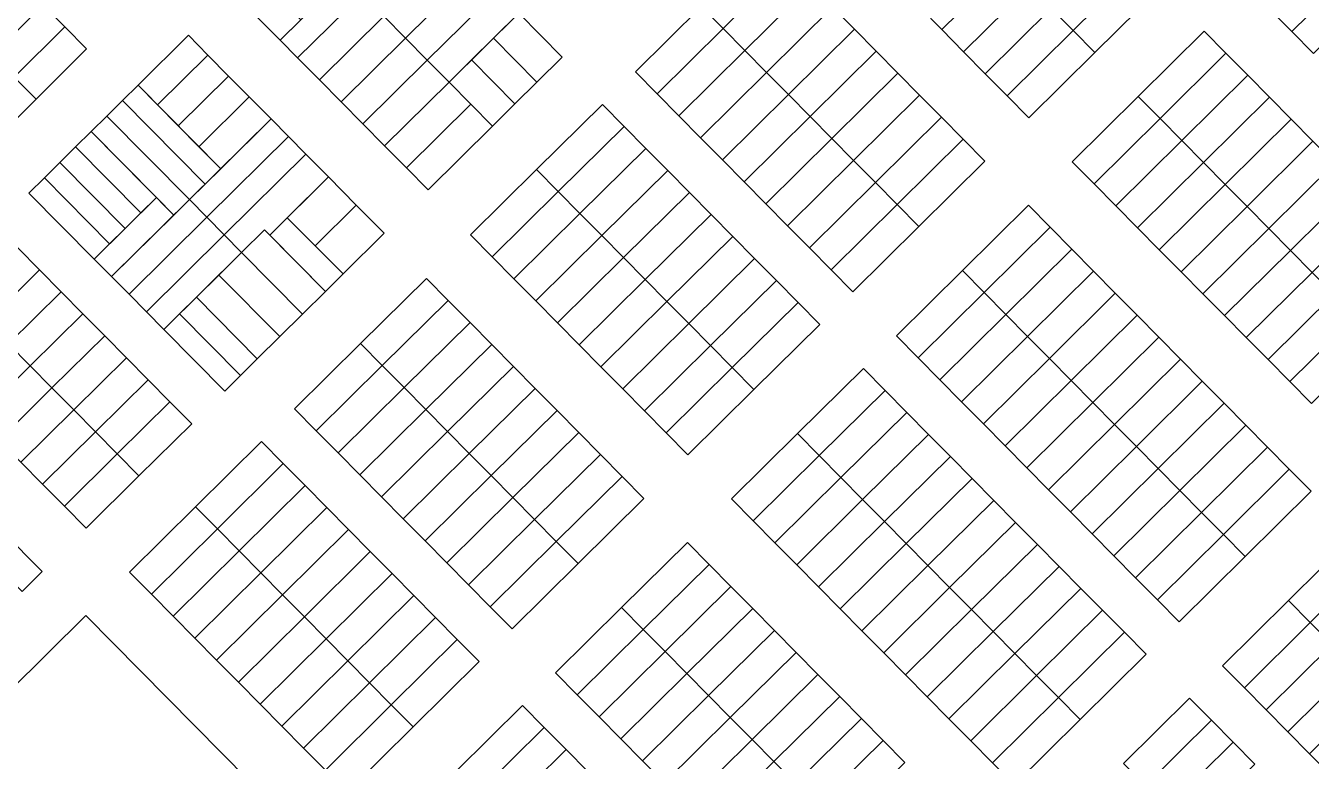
# Model space of a CAD drawing. Header units: metres. Extents: x 5590187 to 5598444, y 6961268 to 6971080.
# Drawn here: x 5596526.2 to 5596941.9, y 6966834.6 to 6967072.3 of the extents above; entities that cross this region are included whole.
import ezdxf

# ---------------------------------------------------------------- set-up
doc = ezdxf.new("R2010")
doc.units = ezdxf.units.M
doc.layers.add('zz_catastro_fontana', color=7, linetype='Continuous')

msp = doc.modelspace()

# ---------------------------------------------------------------- linework, layer by layer
at = {"layer": 'zz_catastro_fontana'}
for points in [[(5596766.05, 6967099.65), (5596773.08, 6967092.54), (5596751.75, 6967071.45), (5596744.72, 6967078.56), (5596766.05, 6967099.65)], [(5596836.76, 6967099.26), (5596843.79, 6967092.15), (5596822.46, 6967071.06), (5596815.43, 6967078.17), (5596836.76, 6967099.26)], [(5596879.18, 6967099.02), (5596886.22, 6967091.91), (5596864.89, 6967070.82), (5596857.85, 6967077.93), (5596879.18, 6967099.02)], [(5596928.56, 6967077.54), (5596949.89, 6967098.63), (5596956.93, 6967091.52), (5596935.59, 6967070.42), (5596928.56, 6967077.54)], [(5596642.03, 6967075.45), (5596664.57, 6967097.74), (5596671.6, 6967090.63), (5596649.06, 6967068.34), (5596642.03, 6967075.45)], [(5596649.06, 6967068.34), (5596671.6, 6967090.63), (5596678.63, 6967083.52), (5596656.09, 6967061.23), (5596649.06, 6967068.34)], [(5596773.08, 6967092.54), (5596780.11, 6967085.43), (5596758.78, 6967064.34), (5596751.75, 6967071.45), (5596773.08, 6967092.54)], [(5596843.79, 6967092.15), (5596850.82, 6967085.04), (5596829.49, 6967063.94), (5596822.46, 6967071.06), (5596843.79, 6967092.15)], [(5596886.22, 6967091.91), (5596893.25, 6967084.8), (5596871.92, 6967063.71), (5596864.89, 6967070.82), (5596886.22, 6967091.91)], [(5596935.59, 6967070.42), (5596956.93, 6967091.52), (5596963.96, 6967084.41), (5596942.63, 6967063.31), (5596935.59, 6967070.42)], [(5596593.07, 6967083.29), (5596599.68, 6967089.83), (5596615.15, 6967074.19), (5596608.54, 6967067.65), (5596593.07, 6967083.29)], [(5596608.54, 6967067.65), (5596629.37, 6967088.25), (5596635, 6967082.56), (5596614.16, 6967061.96), (5596608.54, 6967067.65)], [(5596614.16, 6967061.96), (5596635, 6967082.56), (5596642.03, 6967075.45), (5596621.19, 6967054.85), (5596614.16, 6967061.96)], [(5596656.09, 6967061.23), (5596678.63, 6967083.52), (5596685.66, 6967076.41), (5596663.12, 6967054.12), (5596656.09, 6967061.23)], [(5596780.11, 6967085.43), (5596787.14, 6967078.32), (5596765.81, 6967057.23), (5596758.78, 6967064.34), (5596780.11, 6967085.43)], [(5596850.82, 6967085.04), (5596857.85, 6967077.93), (5596836.52, 6967056.83), (5596829.49, 6967063.94), (5596850.82, 6967085.04)], [(5596531.88, 6967079.04), (5596538.91, 6967071.93), (5596522.56, 6967055.76), (5596515.52, 6967062.87), (5596531.88, 6967079.04)], [(5596744.72, 6967078.56), (5596751.75, 6967071.45), (5596730.42, 6967050.35), (5596723.39, 6967057.46), (5596744.72, 6967078.56)], [(5596787.14, 6967078.32), (5596794.18, 6967071.21), (5596772.84, 6967050.12), (5596765.81, 6967057.23), (5596787.14, 6967078.32)], [(5596857.85, 6967077.93), (5596864.89, 6967070.82), (5596843.55, 6967049.72), (5596836.52, 6967056.83), (5596857.85, 6967077.93)], [(5596621.19, 6967054.85), (5596642.03, 6967075.45), (5596649.06, 6967068.34), (5596628.23, 6967047.74), (5596621.19, 6967054.85)], [(5596677.49, 6967068.33), (5596685.66, 6967076.41), (5596699.73, 6967062.19), (5596691.55, 6967054.11), (5596677.49, 6967068.33)], [(5596538.91, 6967071.93), (5596545.94, 6967064.82), (5596529.59, 6967048.64), (5596522.56, 6967055.76), (5596538.91, 6967071.93)], [(5596751.75, 6967071.45), (5596758.78, 6967064.34), (5596737.45, 6967043.24), (5596730.42, 6967050.35), (5596751.75, 6967071.45)], [(5596794.18, 6967071.21), (5596801.21, 6967064.1), (5596779.88, 6967043.01), (5596772.84, 6967050.12), (5596794.18, 6967071.21)], [(5596864.89, 6967070.82), (5596871.92, 6967063.71), (5596850.59, 6967042.61), (5596843.55, 6967049.72), (5596864.89, 6967070.82)], [(5596885.98, 6967049.49), (5596907.31, 6967070.58), (5596914.34, 6967063.47), (5596893.01, 6967042.38), (5596885.98, 6967049.49)], [(5596562.56, 6967053.13), (5596578.85, 6967069.23), (5596585.18, 6967062.83), (5596568.89, 6967046.73), (5596562.56, 6967053.13)], [(5596628.23, 6967047.74), (5596649.06, 6967068.34), (5596656.09, 6967061.23), (5596635.26, 6967040.63), (5596628.23, 6967047.74)], [(5596670.37, 6967061.3), (5596677.49, 6967068.33), (5596691.55, 6967054.11), (5596684.44, 6967047.08), (5596670.37, 6967061.3)], [(5596568.89, 6967046.73), (5596585.18, 6967062.83), (5596591.86, 6967056.08), (5596575.57, 6967039.97), (5596568.89, 6967046.73)], [(5596635.26, 6967040.63), (5596656.09, 6967061.23), (5596663.12, 6967054.12), (5596642.29, 6967033.52), (5596635.26, 6967040.63)], [(5596663.12, 6967054.12), (5596670.37, 6967061.3), (5596684.44, 6967047.08), (5596677.19, 6967039.9), (5596663.12, 6967054.12)], [(5596758.78, 6967064.34), (5596765.81, 6967057.23), (5596744.48, 6967036.13), (5596737.45, 6967043.24), (5596758.78, 6967064.34)], [(5596801.21, 6967064.1), (5596808.24, 6967056.99), (5596786.91, 6967035.9), (5596779.88, 6967043.01), (5596801.21, 6967064.1)], [(5596893.01, 6967042.38), (5596914.34, 6967063.47), (5596921.37, 6967056.36), (5596900.04, 6967035.27), (5596893.01, 6967042.38)], [(5596765.81, 6967057.23), (5596772.84, 6967050.12), (5596751.51, 6967029.02), (5596744.48, 6967036.13), (5596765.81, 6967057.23)], [(5596808.24, 6967056.99), (5596815.27, 6967049.88), (5596793.94, 6967028.79), (5596786.91, 6967035.9), (5596808.24, 6967056.99)], [(5596522.56, 6967055.76), (5596529.59, 6967048.64), (5596513.23, 6967032.47), (5596506.2, 6967039.58), (5596522.56, 6967055.76)], [(5596557.52, 6967048.14), (5596562.56, 6967053.13), (5596589.28, 6967026.11), (5596584.24, 6967021.12), (5596557.52, 6967048.14)], [(5596575.57, 6967039.97), (5596591.86, 6967056.08), (5596598.54, 6967049.32), (5596582.25, 6967033.22), (5596575.57, 6967039.97)], [(5596642.29, 6967033.52), (5596663.12, 6967054.12), (5596670.15, 6967047.01), (5596649.32, 6967026.41), (5596642.29, 6967033.52)], [(5596900.04, 6967035.27), (5596921.37, 6967056.36), (5596928.41, 6967049.25), (5596907.07, 6967028.16), (5596900.04, 6967035.27)], [(5596582.25, 6967033.22), (5596598.54, 6967049.32), (5596605.57, 6967042.21), (5596589.28, 6967026.11), (5596582.25, 6967033.22)], [(5596772.84, 6967050.12), (5596779.88, 6967043.01), (5596758.55, 6967021.91), (5596751.51, 6967029.02), (5596772.84, 6967050.12)], [(5596815.27, 6967049.88), (5596822.3, 6967042.77), (5596800.97, 6967021.68), (5596793.94, 6967028.79), (5596815.27, 6967049.88)], [(5596864.65, 6967028.39), (5596885.98, 6967049.49), (5596893.01, 6967042.38), (5596871.68, 6967021.28), (5596864.65, 6967028.39)], [(5596907.07, 6967028.16), (5596928.41, 6967049.25), (5596935.44, 6967042.14), (5596914.11, 6967021.05), (5596907.07, 6967028.16)], [(5596552.47, 6967043.14), (5596557.52, 6967048.14), (5596584.24, 6967021.12), (5596579.19, 6967016.12), (5596552.47, 6967043.14)], [(5596649.32, 6967026.41), (5596670.15, 6967047.01), (5596677.19, 6967039.9), (5596656.35, 6967019.3), (5596649.32, 6967026.41)], [(5596712.72, 6967046.92), (5596719.75, 6967039.81), (5596698.42, 6967018.71), (5596691.39, 6967025.82), (5596712.72, 6967046.92)], [(5596547.42, 6967038.15), (5596552.47, 6967043.14), (5596579.19, 6967016.12), (5596574.14, 6967011.13), (5596547.42, 6967038.15)], [(5596579.19, 6967016.12), (5596605.57, 6967042.21), (5596611.19, 6967036.52), (5596584.81, 6967010.44), (5596579.19, 6967016.12)], [(5596779.88, 6967043.01), (5596786.91, 6967035.9), (5596765.58, 6967014.8), (5596758.55, 6967021.91), (5596779.88, 6967043.01)], [(5596822.3, 6967042.77), (5596829.33, 6967035.66), (5596808, 6967014.57), (5596800.97, 6967021.68), (5596822.3, 6967042.77)], [(5596871.68, 6967021.28), (5596893.01, 6967042.38), (5596900.04, 6967035.27), (5596878.71, 6967014.17), (5596871.68, 6967021.28)], [(5596914.11, 6967021.05), (5596935.44, 6967042.14), (5596942.47, 6967035.03), (5596921.14, 6967013.94), (5596914.11, 6967021.05)], [(5596542.37, 6967033.16), (5596547.42, 6967038.15), (5596568.51, 6967016.82), (5596563.47, 6967011.83), (5596542.37, 6967033.16)], [(5596584.81, 6967010.44), (5596611.19, 6967036.52), (5596616.82, 6967030.83), (5596590.44, 6967004.75), (5596584.81, 6967010.44)], [(5596719.75, 6967039.81), (5596726.78, 6967032.7), (5596705.45, 6967011.6), (5596698.42, 6967018.71), (5596719.75, 6967039.81)], [(5596537.32, 6967028.17), (5596542.37, 6967033.16), (5596563.47, 6967011.83), (5596558.42, 6967006.84), (5596537.32, 6967028.17)], [(5596726.78, 6967032.7), (5596733.82, 6967025.59), (5596712.49, 6967004.49), (5596705.45, 6967011.6), (5596726.78, 6967032.7)], [(5596786.91, 6967035.9), (5596793.94, 6967028.79), (5596772.61, 6967007.69), (5596765.58, 6967014.8), (5596786.91, 6967035.9)], [(5596829.33, 6967035.66), (5596836.37, 6967028.55), (5596815.03, 6967007.46), (5596808, 6967014.57), (5596829.33, 6967035.66)], [(5596878.71, 6967014.17), (5596900.04, 6967035.27), (5596907.07, 6967028.16), (5596885.74, 6967007.06), (5596878.71, 6967014.17)], [(5596921.14, 6967013.94), (5596942.47, 6967035.03), (5596949.5, 6967027.92), (5596928.17, 6967006.83), (5596921.14, 6967013.94)], [(5596532.27, 6967023.17), (5596537.32, 6967028.17), (5596558.42, 6967006.84), (5596553.37, 6967001.84), (5596532.27, 6967023.17)], [(5596624.13, 6967023.44), (5596605.15, 6967004.67), (5596603.46, 6967006.37), (5596596.06, 6966999.06), (5596590.44, 6967004.75), (5596616.82, 6967030.83), (5596624.13, 6967023.44)], [(5596793.94, 6967028.79), (5596800.97, 6967021.68), (5596779.64, 6967000.58), (5596772.61, 6967007.69), (5596793.94, 6967028.79)], [(5596885.74, 6967007.06), (5596907.07, 6967028.16), (5596914.11, 6967021.05), (5596892.78, 6966999.95), (5596885.74, 6967007.06)], [(5596928.17, 6967006.83), (5596949.5, 6967027.92), (5596956.53, 6967020.81), (5596935.2, 6966999.72), (5596928.17, 6967006.83)], [(5596691.39, 6967025.82), (5596698.42, 6967018.71), (5596677.09, 6966997.62), (5596670.06, 6967004.73), (5596691.39, 6967025.82)], [(5596733.82, 6967025.59), (5596740.85, 6967018.48), (5596719.52, 6966997.38), (5596712.49, 6967004.49), (5596733.82, 6967025.59)], [(5596527.3, 6967018.25), (5596532.27, 6967023.17), (5596553.37, 6967001.84), (5596548.39, 6966996.92), (5596527.3, 6967018.25)], [(5596633.13, 6967014.34), (5596619.83, 6967001.19), (5596610.83, 6967010.29), (5596624.13, 6967023.44), (5596633.13, 6967014.34)], [(5596800.97, 6967021.68), (5596808, 6967014.57), (5596786.67, 6966993.47), (5596779.64, 6967000.58), (5596800.97, 6967021.68)], [(5596892.78, 6966999.95), (5596914.11, 6967021.05), (5596921.14, 6967013.94), (5596899.81, 6966992.84), (5596892.78, 6966999.95)], [(5596935.2, 6966999.72), (5596956.53, 6967020.81), (5596963.56, 6967013.7), (5596942.23, 6966992.61), (5596935.2, 6966999.72)], [(5596548.39, 6966996.92), (5596568.51, 6967016.82), (5596574.14, 6967011.13), (5596554.02, 6966991.23), (5596548.39, 6966996.92)], [(5596554.02, 6966991.23), (5596579.19, 6967016.12), (5596584.81, 6967010.44), (5596559.64, 6966985.54), (5596554.02, 6966991.23)], [(5596698.42, 6967018.71), (5596705.45, 6967011.6), (5596684.12, 6966990.51), (5596677.09, 6966997.62), (5596698.42, 6967018.71)], [(5596740.85, 6967018.48), (5596747.88, 6967011.37), (5596726.55, 6966990.27), (5596719.52, 6966997.38), (5596740.85, 6967018.48)], [(5596642.13, 6967005.24), (5596628.84, 6966992.09), (5596619.83, 6967001.19), (5596633.13, 6967014.34), (5596642.13, 6967005.24)], [(5596705.45, 6967011.6), (5596712.49, 6967004.49), (5596691.15, 6966983.4), (5596684.12, 6966990.51), (5596705.45, 6967011.6)], [(5596747.88, 6967011.37), (5596754.91, 6967004.26), (5596733.58, 6966983.16), (5596726.55, 6966990.27), (5596747.88, 6967011.37)], [(5596808, 6967014.57), (5596815.03, 6967007.46), (5596793.7, 6966986.36), (5596786.67, 6966993.47), (5596808, 6967014.57)], [(5596829.1, 6966993.24), (5596850.43, 6967014.33), (5596857.46, 6967007.22), (5596836.13, 6966986.12), (5596829.1, 6966993.24)], [(5596899.81, 6966992.84), (5596921.14, 6967013.94), (5596928.17, 6967006.83), (5596906.84, 6966985.73), (5596899.81, 6966992.84)], [(5596559.64, 6966985.54), (5596584.81, 6967010.44), (5596590.44, 6967004.75), (5596565.27, 6966979.86), (5596559.64, 6966985.54)], [(5596610.83, 6967010.29), (5596628.84, 6966992.09), (5596623.15, 6966986.46), (5596605.15, 6967004.67), (5596610.83, 6967010.29)], [(5596836.13, 6966986.12), (5596857.46, 6967007.22), (5596864.49, 6967000.11), (5596843.16, 6966979.01), (5596836.13, 6966986.12)], [(5596565.27, 6966979.86), (5596590.44, 6967004.75), (5596596.06, 6966999.06), (5596570.89, 6966974.17), (5596565.27, 6966979.86)], [(5596596.06, 6966999.06), (5596603.46, 6967006.37), (5596623.15, 6966986.46), (5596615.75, 6966979.15), (5596596.06, 6966999.06)], [(5596712.49, 6967004.49), (5596719.52, 6966997.38), (5596698.19, 6966976.29), (5596691.15, 6966983.4), (5596712.49, 6967004.49)], [(5596754.91, 6967004.26), (5596761.94, 6966997.15), (5596740.61, 6966976.05), (5596733.58, 6966983.16), (5596754.91, 6967004.26)], [(5596906.84, 6966985.73), (5596928.17, 6967006.83), (5596935.2, 6966999.72), (5596913.87, 6966978.62), (5596906.84, 6966985.73)], [(5596506.6, 6966983.72), (5596523.66, 6967000.59), (5596530.69, 6966993.48), (5596513.63, 6966976.61), (5596506.6, 6966983.72)], [(5596588.67, 6966991.75), (5596596.06, 6966999.06), (5596615.75, 6966979.15), (5596608.36, 6966971.84), (5596588.67, 6966991.75)], [(5596843.16, 6966979.01), (5596864.49, 6967000.11), (5596871.52, 6966993), (5596850.19, 6966971.9), (5596843.16, 6966979.01)], [(5596913.87, 6966978.62), (5596935.2, 6966999.72), (5596942.23, 6966992.61), (5596920.9, 6966971.51), (5596913.87, 6966978.62)], [(5596719.52, 6966997.38), (5596726.55, 6966990.27), (5596705.22, 6966969.18), (5596698.19, 6966976.29), (5596719.52, 6966997.38)], [(5596761.94, 6966997.15), (5596768.97, 6966990.03), (5596747.64, 6966968.94), (5596740.61, 6966976.05), (5596761.94, 6966997.15)], [(5596513.63, 6966976.61), (5596530.69, 6966993.48), (5596537.73, 6966986.37), (5596520.66, 6966969.5), (5596513.63, 6966976.61)], [(5596581.42, 6966984.57), (5596588.67, 6966991.75), (5596608.36, 6966971.84), (5596601.1, 6966964.67), (5596581.42, 6966984.57)], [(5596655.84, 6966990.66), (5596662.87, 6966983.55), (5596641.54, 6966962.46), (5596634.51, 6966969.57), (5596655.84, 6966990.66)], [(5596807.77, 6966972.14), (5596829.1, 6966993.24), (5596836.13, 6966986.12), (5596814.8, 6966965.03), (5596807.77, 6966972.14)], [(5596850.19, 6966971.9), (5596871.52, 6966993), (5596878.55, 6966985.89), (5596857.22, 6966964.79), (5596850.19, 6966971.9)], [(5596920.9, 6966971.51), (5596942.23, 6966992.61), (5596949.26, 6966985.49), (5596927.93, 6966964.4), (5596920.9, 6966971.51)], [(5596520.66, 6966969.5), (5596537.73, 6966986.37), (5596544.76, 6966979.26), (5596527.69, 6966962.39), (5596520.66, 6966969.5)], [(5596726.55, 6966990.27), (5596733.58, 6966983.16), (5596712.25, 6966962.07), (5596705.22, 6966969.18), (5596726.55, 6966990.27)], [(5596768.97, 6966990.03), (5596776.01, 6966982.92), (5596754.67, 6966961.83), (5596747.64, 6966968.94), (5596768.97, 6966990.03)], [(5596576.01, 6966979.23), (5596581.42, 6966984.57), (5596601.1, 6966964.67), (5596595.7, 6966959.32), (5596576.01, 6966979.23)], [(5596662.87, 6966983.55), (5596669.9, 6966976.44), (5596648.57, 6966955.35), (5596641.54, 6966962.46), (5596662.87, 6966983.55)], [(5596733.58, 6966983.16), (5596740.61, 6966976.05), (5596719.28, 6966954.96), (5596712.25, 6966962.07), (5596733.58, 6966983.16)], [(5596776.01, 6966982.92), (5596783.04, 6966975.81), (5596761.71, 6966954.72), (5596754.67, 6966961.83), (5596776.01, 6966982.92)], [(5596814.8, 6966965.03), (5596836.13, 6966986.12), (5596843.16, 6966979.01), (5596821.83, 6966957.92), (5596814.8, 6966965.03)], [(5596857.22, 6966964.79), (5596878.55, 6966985.89), (5596885.59, 6966978.78), (5596864.26, 6966957.68), (5596857.22, 6966964.79)], [(5596927.93, 6966964.4), (5596949.26, 6966985.49), (5596956.3, 6966978.38), (5596934.96, 6966957.29), (5596927.93, 6966964.4)], [(5596527.69, 6966962.39), (5596544.76, 6966979.26), (5596551.79, 6966972.15), (5596534.72, 6966955.28), (5596527.69, 6966962.39)], [(5596570.89, 6966974.17), (5596576.01, 6966979.23), (5596595.7, 6966959.32), (5596590.58, 6966954.26), (5596570.89, 6966974.17)], [(5596821.83, 6966957.92), (5596843.16, 6966979.01), (5596850.19, 6966971.9), (5596828.86, 6966950.81), (5596821.83, 6966957.92)], [(5596864.26, 6966957.68), (5596885.59, 6966978.78), (5596892.62, 6966971.67), (5596871.29, 6966950.57), (5596864.26, 6966957.68)], [(5596934.96, 6966957.29), (5596956.3, 6966978.38), (5596963.33, 6966971.27), (5596942, 6966950.18), (5596934.96, 6966957.29)], [(5596669.9, 6966976.44), (5596676.93, 6966969.33), (5596655.6, 6966948.24), (5596648.57, 6966955.35), (5596669.9, 6966976.44)], [(5596740.61, 6966976.05), (5596747.64, 6966968.94), (5596726.31, 6966947.85), (5596719.28, 6966954.96), (5596740.61, 6966976.05)], [(5596534.72, 6966955.28), (5596551.79, 6966972.15), (5596558.82, 6966965.04), (5596541.76, 6966948.17), (5596534.72, 6966955.28)], [(5596828.86, 6966950.81), (5596850.19, 6966971.9), (5596857.22, 6966964.79), (5596835.89, 6966943.7), (5596828.86, 6966950.81)], [(5596871.29, 6966950.57), (5596892.62, 6966971.67), (5596899.65, 6966964.56), (5596878.32, 6966943.46), (5596871.29, 6966950.57)], [(5596503.6, 6966952.62), (5596520.66, 6966969.5), (5596527.69, 6966962.39), (5596510.63, 6966945.51), (5596503.6, 6966952.62)], [(5596634.51, 6966969.57), (5596641.54, 6966962.46), (5596620.21, 6966941.37), (5596613.18, 6966948.48), (5596634.51, 6966969.57)], [(5596676.93, 6966969.33), (5596683.97, 6966962.22), (5596662.63, 6966941.13), (5596655.6, 6966948.24), (5596676.93, 6966969.33)], [(5596747.64, 6966968.94), (5596754.67, 6966961.83), (5596733.34, 6966940.73), (5596726.31, 6966947.85), (5596747.64, 6966968.94)], [(5596510.63, 6966945.51), (5596527.69, 6966962.39), (5596534.72, 6966955.28), (5596517.66, 6966938.4), (5596510.63, 6966945.51)], [(5596541.76, 6966948.17), (5596558.82, 6966965.04), (5596565.85, 6966957.93), (5596548.79, 6966941.06), (5596541.76, 6966948.17)], [(5596641.54, 6966962.46), (5596648.57, 6966955.35), (5596627.24, 6966934.25), (5596620.21, 6966941.37), (5596641.54, 6966962.46)], [(5596683.97, 6966962.22), (5596691, 6966955.11), (5596669.67, 6966934.02), (5596662.63, 6966941.13), (5596683.97, 6966962.22)], [(5596754.67, 6966961.83), (5596761.71, 6966954.72), (5596740.38, 6966933.62), (5596733.34, 6966940.73), (5596754.67, 6966961.83)], [(5596775.77, 6966940.5), (5596797.1, 6966961.59), (5596804.13, 6966954.48), (5596782.8, 6966933.39), (5596775.77, 6966940.5)], [(5596835.89, 6966943.7), (5596857.22, 6966964.79), (5596864.26, 6966957.68), (5596842.92, 6966936.59), (5596835.89, 6966943.7)], [(5596878.32, 6966943.46), (5596899.65, 6966964.56), (5596906.68, 6966957.45), (5596885.35, 6966936.35), (5596878.32, 6966943.46)], [(5596548.79, 6966941.06), (5596565.85, 6966957.93), (5596572.88, 6966950.82), (5596555.82, 6966933.95), (5596548.79, 6966941.06)], [(5596842.92, 6966936.59), (5596864.26, 6966957.68), (5596871.29, 6966950.57), (5596849.96, 6966929.48), (5596842.92, 6966936.59)], [(5596885.35, 6966936.35), (5596906.68, 6966957.45), (5596913.71, 6966950.34), (5596892.38, 6966929.24), (5596885.35, 6966936.35)], [(5596517.66, 6966938.4), (5596534.72, 6966955.28), (5596541.76, 6966948.17), (5596524.69, 6966931.29), (5596517.66, 6966938.4)], [(5596648.57, 6966955.35), (5596655.6, 6966948.24), (5596634.27, 6966927.14), (5596627.24, 6966934.25), (5596648.57, 6966955.35)], [(5596691, 6966955.11), (5596698.03, 6966948), (5596676.7, 6966926.91), (5596669.67, 6966934.02), (5596691, 6966955.11)], [(5596782.8, 6966933.39), (5596804.13, 6966954.48), (5596811.16, 6966947.37), (5596789.83, 6966926.28), (5596782.8, 6966933.39)], [(5596555.82, 6966933.95), (5596572.88, 6966950.82), (5596579.92, 6966943.71), (5596562.85, 6966926.84), (5596555.82, 6966933.95)], [(5596849.96, 6966929.48), (5596871.29, 6966950.57), (5596878.32, 6966943.46), (5596856.99, 6966922.37), (5596849.96, 6966929.48)], [(5596892.38, 6966929.24), (5596913.71, 6966950.34), (5596920.74, 6966943.23), (5596899.41, 6966922.13), (5596892.38, 6966929.24)], [(5596524.69, 6966931.29), (5596541.76, 6966948.17), (5596548.79, 6966941.06), (5596531.72, 6966924.18), (5596524.69, 6966931.29)], [(5596655.6, 6966948.24), (5596662.63, 6966941.13), (5596641.3, 6966920.03), (5596634.27, 6966927.14), (5596655.6, 6966948.24)], [(5596698.03, 6966948), (5596705.06, 6966940.89), (5596683.73, 6966919.8), (5596676.7, 6966926.91), (5596698.03, 6966948)], [(5596789.83, 6966926.28), (5596811.16, 6966947.37), (5596818.2, 6966940.26), (5596796.86, 6966919.17), (5596789.83, 6966926.28)], [(5596531.72, 6966924.18), (5596548.79, 6966941.06), (5596555.82, 6966933.95), (5596538.75, 6966917.07), (5596531.72, 6966924.18)], [(5596662.63, 6966941.13), (5596669.67, 6966934.02), (5596648.33, 6966912.92), (5596641.3, 6966920.03), (5596662.63, 6966941.13)], [(5596705.06, 6966940.89), (5596712.09, 6966933.78), (5596690.76, 6966912.69), (5596683.73, 6966919.8), (5596705.06, 6966940.89)], [(5596856.99, 6966922.37), (5596878.32, 6966943.46), (5596885.35, 6966936.35), (5596864.02, 6966915.26), (5596856.99, 6966922.37)], [(5596899.41, 6966922.13), (5596920.74, 6966943.23), (5596927.78, 6966936.12), (5596906.44, 6966915.02), (5596899.41, 6966922.13)], [(5596602.51, 6966937.93), (5596609.54, 6966930.82), (5596588.21, 6966909.72), (5596581.18, 6966916.83), (5596602.51, 6966937.93)], [(5596754.44, 6966919.4), (5596775.77, 6966940.5), (5596782.8, 6966933.39), (5596761.47, 6966912.29), (5596754.44, 6966919.4)], [(5596796.86, 6966919.17), (5596818.2, 6966940.26), (5596825.23, 6966933.15), (5596803.9, 6966912.06), (5596796.86, 6966919.17)], [(5596538.75, 6966917.07), (5596555.82, 6966933.95), (5596562.85, 6966926.84), (5596545.79, 6966909.96), (5596538.75, 6966917.07)], [(5596669.67, 6966934.02), (5596676.7, 6966926.91), (5596655.37, 6966905.81), (5596648.33, 6966912.92), (5596669.67, 6966934.02)], [(5596712.09, 6966933.78), (5596719.12, 6966926.67), (5596697.79, 6966905.58), (5596690.76, 6966912.69), (5596712.09, 6966933.78)], [(5596761.47, 6966912.29), (5596782.8, 6966933.39), (5596789.83, 6966926.28), (5596768.5, 6966905.18), (5596761.47, 6966912.29)], [(5596803.9, 6966912.06), (5596825.23, 6966933.15), (5596832.26, 6966926.04), (5596810.93, 6966904.95), (5596803.9, 6966912.06)], [(5596864.02, 6966915.26), (5596885.35, 6966936.35), (5596892.38, 6966929.24), (5596871.05, 6966908.15), (5596864.02, 6966915.26)], [(5596906.44, 6966915.02), (5596927.78, 6966936.12), (5596934.81, 6966929.01), (5596913.48, 6966907.91), (5596906.44, 6966915.02)], [(5596609.54, 6966930.82), (5596616.57, 6966923.71), (5596595.24, 6966902.61), (5596588.21, 6966909.72), (5596609.54, 6966930.82)], [(5596871.05, 6966908.15), (5596892.38, 6966929.24), (5596899.41, 6966922.13), (5596878.08, 6966901.04), (5596871.05, 6966908.15)], [(5596913.48, 6966907.91), (5596934.81, 6966929.01), (5596941.84, 6966921.9), (5596920.51, 6966900.8), (5596913.48, 6966907.91)], [(5596676.7, 6966926.91), (5596683.73, 6966919.8), (5596662.4, 6966898.7), (5596655.37, 6966905.81), (5596676.7, 6966926.91)], [(5596719.12, 6966926.67), (5596726.15, 6966919.56), (5596704.82, 6966898.47), (5596697.79, 6966905.58), (5596719.12, 6966926.67)], [(5596768.5, 6966905.18), (5596789.83, 6966926.28), (5596796.86, 6966919.17), (5596775.53, 6966898.07), (5596768.5, 6966905.18)], [(5596810.93, 6966904.95), (5596832.26, 6966926.04), (5596839.29, 6966918.93), (5596817.96, 6966897.84), (5596810.93, 6966904.95)], [(5596616.57, 6966923.71), (5596623.61, 6966916.6), (5596602.28, 6966895.5), (5596595.24, 6966902.61), (5596616.57, 6966923.71)], [(5596683.73, 6966919.8), (5596690.76, 6966912.69), (5596669.43, 6966891.59), (5596662.4, 6966898.7), (5596683.73, 6966919.8)], [(5596878.08, 6966901.04), (5596899.41, 6966922.13), (5596906.44, 6966915.02), (5596885.11, 6966893.93), (5596878.08, 6966901.04)], [(5596581.18, 6966916.83), (5596588.21, 6966909.72), (5596566.88, 6966888.63), (5596559.85, 6966895.74), (5596581.18, 6966916.83)], [(5596623.61, 6966916.6), (5596630.64, 6966909.49), (5596609.31, 6966888.39), (5596602.28, 6966895.5), (5596623.61, 6966916.6)], [(5596775.53, 6966898.07), (5596796.86, 6966919.17), (5596803.9, 6966912.06), (5596782.56, 6966890.96), (5596775.53, 6966898.07)], [(5596817.96, 6966897.84), (5596839.29, 6966918.93), (5596846.32, 6966911.82), (5596824.99, 6966890.73), (5596817.96, 6966897.84)], [(5596690.76, 6966912.69), (5596697.79, 6966905.58), (5596676.46, 6966884.48), (5596669.43, 6966891.59), (5596690.76, 6966912.69)], [(5596782.56, 6966890.96), (5596803.9, 6966912.06), (5596810.93, 6966904.95), (5596789.6, 6966883.85), (5596782.56, 6966890.96)], [(5596824.99, 6966890.73), (5596846.32, 6966911.82), (5596853.35, 6966904.71), (5596832.02, 6966883.62), (5596824.99, 6966890.73)], [(5596885.11, 6966893.93), (5596906.44, 6966915.02), (5596913.48, 6966907.91), (5596892.14, 6966886.82), (5596885.11, 6966893.93)], [(5596512.37, 6966902.37), (5596518.84, 6966908.77), (5596531.57, 6966895.9), (5596525.1, 6966889.5), (5596512.37, 6966902.37)], [(5596588.21, 6966909.72), (5596595.24, 6966902.61), (5596573.91, 6966881.52), (5596566.88, 6966888.63), (5596588.21, 6966909.72)], [(5596630.64, 6966909.49), (5596637.67, 6966902.38), (5596616.34, 6966881.28), (5596609.31, 6966888.39), (5596630.64, 6966909.49)], [(5596892.14, 6966886.82), (5596913.48, 6966907.91), (5596920.51, 6966900.8), (5596899.18, 6966879.71), (5596892.14, 6966886.82)], [(5596955.9, 6966907.67), (5596962.93, 6966900.56), (5596941.6, 6966879.47), (5596934.57, 6966886.58), (5596955.9, 6966907.67)], [(5596697.79, 6966905.58), (5596704.82, 6966898.47), (5596683.49, 6966877.37), (5596676.46, 6966884.48), (5596697.79, 6966905.58)], [(5596718.89, 6966884.25), (5596740.22, 6966905.34), (5596747.25, 6966898.23), (5596725.92, 6966877.14), (5596718.89, 6966884.25)], [(5596789.6, 6966883.85), (5596810.93, 6966904.95), (5596817.96, 6966897.84), (5596796.63, 6966876.74), (5596789.6, 6966883.85)], [(5596832.02, 6966883.62), (5596853.35, 6966904.71), (5596860.38, 6966897.6), (5596839.05, 6966876.51), (5596832.02, 6966883.62)], [(5596595.24, 6966902.61), (5596602.28, 6966895.5), (5596580.94, 6966874.41), (5596573.91, 6966881.52), (5596595.24, 6966902.61)], [(5596637.67, 6966902.38), (5596644.7, 6966895.27), (5596623.37, 6966874.17), (5596616.34, 6966881.28), (5596637.67, 6966902.38)], [(5596962.93, 6966900.56), (5596969.96, 6966893.45), (5596948.63, 6966872.36), (5596941.6, 6966879.47), (5596962.93, 6966900.56)], [(5596602.28, 6966895.5), (5596609.31, 6966888.39), (5596587.98, 6966867.3), (5596580.94, 6966874.41), (5596602.28, 6966895.5)], [(5596644.7, 6966895.27), (5596651.73, 6966888.16), (5596630.4, 6966867.06), (5596623.37, 6966874.17), (5596644.7, 6966895.27)], [(5596725.92, 6966877.14), (5596747.25, 6966898.23), (5596754.28, 6966891.12), (5596732.95, 6966870.03), (5596725.92, 6966877.14)], [(5596796.63, 6966876.74), (5596817.96, 6966897.84), (5596824.99, 6966890.73), (5596803.66, 6966869.63), (5596796.63, 6966876.74)], [(5596839.05, 6966876.51), (5596860.38, 6966897.6), (5596867.42, 6966890.49), (5596846.09, 6966869.4), (5596839.05, 6966876.51)], [(5596732.95, 6966870.03), (5596754.28, 6966891.12), (5596761.31, 6966884.01), (5596739.98, 6966862.92), (5596732.95, 6966870.03)], [(5596803.66, 6966869.63), (5596824.99, 6966890.73), (5596832.02, 6966883.62), (5596810.69, 6966862.52), (5596803.66, 6966869.63)], [(5596609.31, 6966888.39), (5596616.34, 6966881.28), (5596595.01, 6966860.19), (5596587.98, 6966867.3), (5596609.31, 6966888.39)], [(5596651.73, 6966888.16), (5596658.76, 6966881.05), (5596637.43, 6966859.95), (5596630.4, 6966867.06), (5596651.73, 6966888.16)], [(5596846.09, 6966869.4), (5596867.42, 6966890.49), (5596874.45, 6966883.38), (5596853.12, 6966862.28), (5596846.09, 6966869.4)], [(5596934.57, 6966886.58), (5596941.6, 6966879.47), (5596920.27, 6966858.38), (5596913.24, 6966865.49), (5596934.57, 6966886.58)], [(5596697.56, 6966863.15), (5596718.89, 6966884.25), (5596725.92, 6966877.14), (5596704.59, 6966856.04), (5596697.56, 6966863.15)], [(5596739.98, 6966862.92), (5596761.31, 6966884.01), (5596768.34, 6966876.9), (5596747.01, 6966855.8), (5596739.98, 6966862.92)], [(5596810.69, 6966862.52), (5596832.02, 6966883.62), (5596839.05, 6966876.51), (5596817.72, 6966855.41), (5596810.69, 6966862.52)], [(5596853.12, 6966862.28), (5596874.45, 6966883.38), (5596881.48, 6966876.27), (5596860.15, 6966855.17), (5596853.12, 6966862.28)], [(5596495.86, 6966832.45), (5596545.63, 6966881.68), (5596615.94, 6966810.57), (5596566.17, 6966761.35), (5596495.86, 6966832.45)], [(5596616.34, 6966881.28), (5596623.37, 6966874.17), (5596602.04, 6966853.08), (5596595.01, 6966860.19), (5596616.34, 6966881.28)], [(5596658.76, 6966881.05), (5596665.8, 6966873.94), (5596644.46, 6966852.84), (5596637.43, 6966859.95), (5596658.76, 6966881.05)], [(5596941.6, 6966879.47), (5596948.63, 6966872.36), (5596927.3, 6966851.26), (5596920.27, 6966858.38), (5596941.6, 6966879.47)], [(5596623.37, 6966874.17), (5596630.4, 6966867.06), (5596609.07, 6966845.97), (5596602.04, 6966853.08), (5596623.37, 6966874.17)], [(5596704.59, 6966856.04), (5596725.92, 6966877.14), (5596732.95, 6966870.03), (5596711.62, 6966848.93), (5596704.59, 6966856.04)], [(5596747.01, 6966855.8), (5596768.34, 6966876.9), (5596775.38, 6966869.79), (5596754.04, 6966848.69), (5596747.01, 6966855.8)], [(5596817.72, 6966855.41), (5596839.05, 6966876.51), (5596846.09, 6966869.4), (5596824.75, 6966848.3), (5596817.72, 6966855.41)], [(5596860.15, 6966855.17), (5596881.48, 6966876.27), (5596888.51, 6966869.16), (5596867.18, 6966848.06), (5596860.15, 6966855.17)], [(5596665.8, 6966873.94), (5596672.83, 6966866.82), (5596651.5, 6966845.73), (5596644.46, 6966852.84), (5596665.8, 6966873.94)], [(5596711.62, 6966848.93), (5596732.95, 6966870.03), (5596739.98, 6966862.92), (5596718.65, 6966841.82), (5596711.62, 6966848.93)], [(5596948.63, 6966872.36), (5596955.67, 6966865.25), (5596934.33, 6966844.15), (5596927.3, 6966851.26), (5596948.63, 6966872.36)], [(5596630.4, 6966867.06), (5596637.43, 6966859.95), (5596616.1, 6966838.86), (5596609.07, 6966845.97), (5596630.4, 6966867.06)], [(5596754.04, 6966848.69), (5596775.38, 6966869.79), (5596782.41, 6966862.68), (5596761.08, 6966841.58), (5596754.04, 6966848.69)], [(5596824.75, 6966848.3), (5596846.09, 6966869.4), (5596853.12, 6966862.28), (5596831.79, 6966841.19), (5596824.75, 6966848.3)], [(5596718.65, 6966841.82), (5596739.98, 6966862.92), (5596747.01, 6966855.8), (5596725.68, 6966834.71), (5596718.65, 6966841.82)], [(5596761.08, 6966841.58), (5596782.41, 6966862.68), (5596789.44, 6966855.57), (5596768.11, 6966834.47), (5596761.08, 6966841.58)], [(5596831.79, 6966841.19), (5596853.12, 6966862.28), (5596860.15, 6966855.17), (5596838.82, 6966834.08), (5596831.79, 6966841.19)], [(5596955.67, 6966865.25), (5596962.7, 6966858.14), (5596941.37, 6966837.04), (5596934.33, 6966844.15), (5596955.67, 6966865.25)], [(5596637.43, 6966859.95), (5596644.46, 6966852.84), (5596623.13, 6966831.75), (5596616.1, 6966838.86), (5596637.43, 6966859.95)], [(5596962.7, 6966858.14), (5596969.73, 6966851.03), (5596948.4, 6966829.93), (5596941.37, 6966837.04), (5596962.7, 6966858.14)], [(5596725.68, 6966834.71), (5596747.01, 6966855.8), (5596754.04, 6966848.69), (5596732.71, 6966827.6), (5596725.68, 6966834.71)], [(5596768.11, 6966834.47), (5596789.44, 6966855.57), (5596796.47, 6966848.46), (5596775.14, 6966827.36), (5596768.11, 6966834.47)], [(5596838.82, 6966834.08), (5596860.15, 6966855.17), (5596867.18, 6966848.06), (5596845.85, 6966826.97), (5596838.82, 6966834.08)], [(5596902.57, 6966854.94), (5596909.61, 6966847.83), (5596888.27, 6966826.73), (5596881.24, 6966833.84), (5596902.57, 6966854.94)], [(5596644.46, 6966852.84), (5596651.5, 6966845.73), (5596630.16, 6966824.64), (5596623.13, 6966831.75), (5596644.46, 6966852.84)], [(5596665.56, 6966831.51), (5596686.89, 6966852.6), (5596693.92, 6966845.49), (5596672.59, 6966824.4), (5596665.56, 6966831.51)], [(5596672.59, 6966824.4), (5596693.92, 6966845.49), (5596700.95, 6966838.38), (5596679.62, 6966817.29), (5596672.59, 6966824.4)], [(5596732.71, 6966827.6), (5596754.04, 6966848.69), (5596761.08, 6966841.58), (5596739.75, 6966820.49), (5596732.71, 6966827.6)], [(5596775.14, 6966827.36), (5596796.47, 6966848.46), (5596803.5, 6966841.35), (5596782.17, 6966820.25), (5596775.14, 6966827.36)], [(5596909.61, 6966847.83), (5596916.64, 6966840.72), (5596895.31, 6966819.62), (5596888.27, 6966826.73), (5596909.61, 6966847.83)], [(5596739.75, 6966820.49), (5596761.08, 6966841.58), (5596768.11, 6966834.47), (5596746.78, 6966813.38), (5596739.75, 6966820.49)], [(5596782.17, 6966820.25), (5596803.5, 6966841.35), (5596810.53, 6966834.24), (5596789.2, 6966813.14), (5596782.17, 6966820.25)], [(5596679.62, 6966817.29), (5596700.95, 6966838.38), (5596707.98, 6966831.27), (5596686.65, 6966810.18), (5596679.62, 6966817.29)], [(5596916.64, 6966840.72), (5596923.67, 6966833.61), (5596902.34, 6966812.51), (5596895.31, 6966819.62), (5596916.64, 6966840.72)]]:
    msp.add_lwpolyline(points, close=True, dxfattribs=at)

doc.saveas('drawing.dxf')
